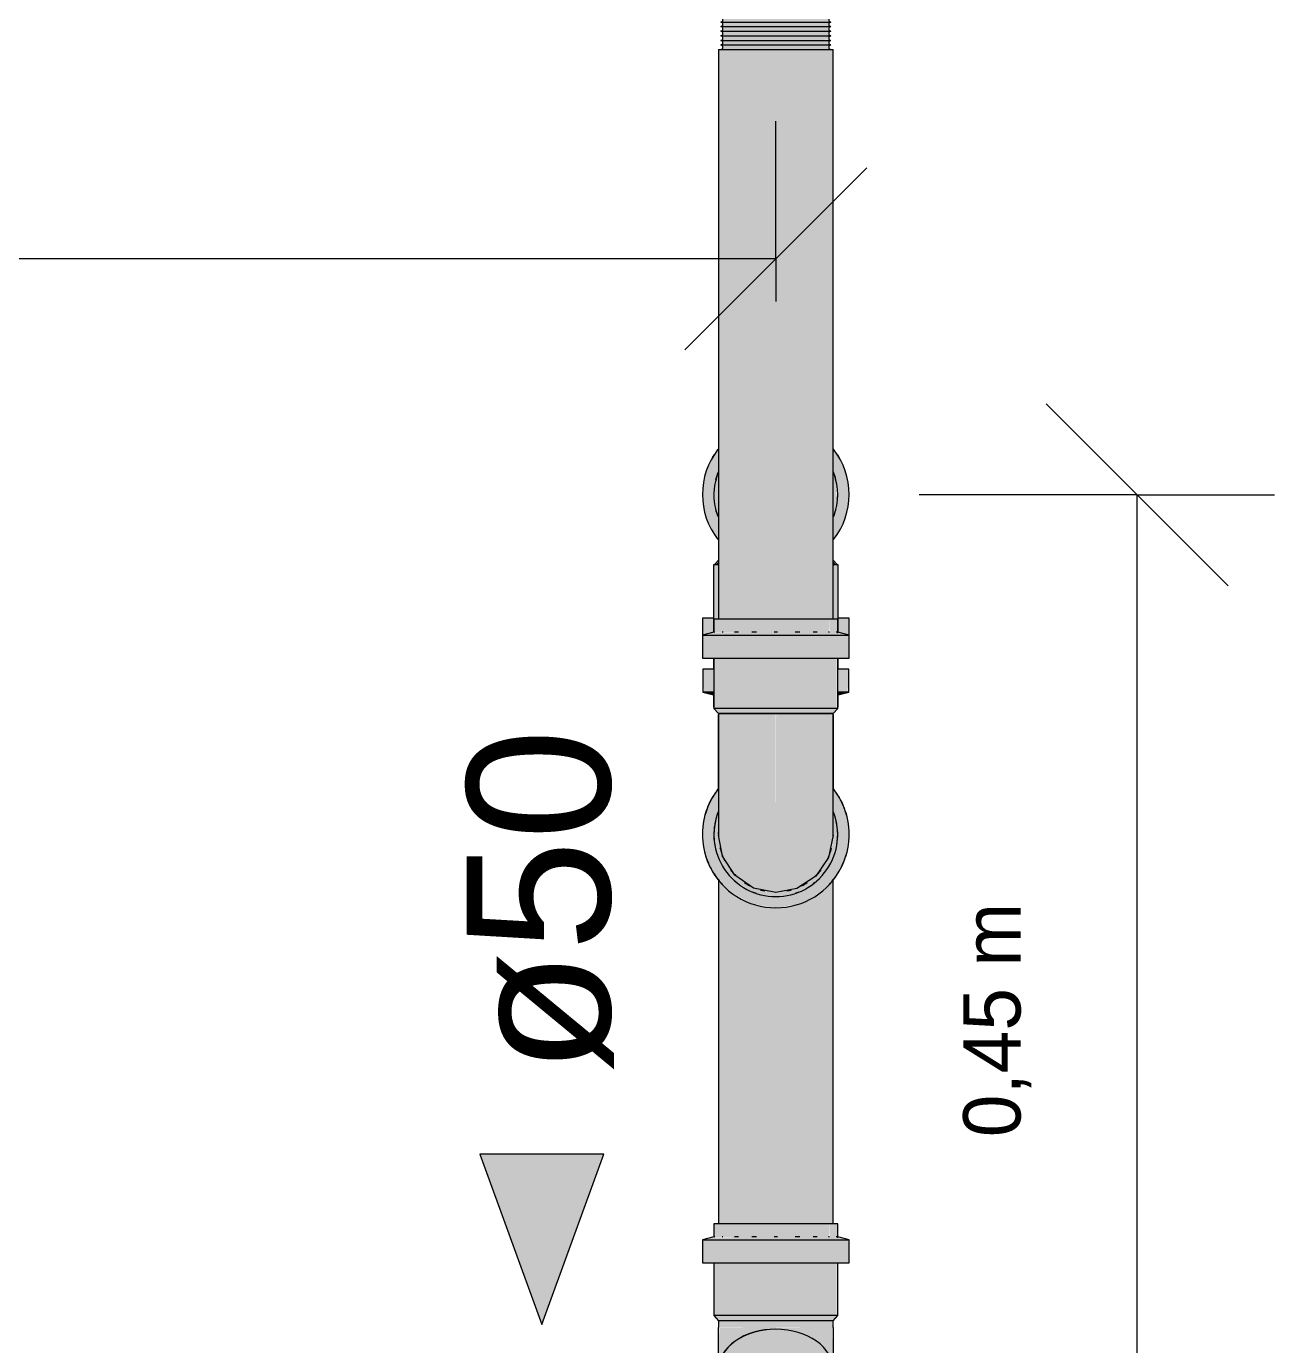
# Model space of a CAD drawing. Header units: metres. Extents: x 1.1 to 88.1, y -3.7 to 23.8.
# Drawn here: x 64.033 to 64.578, y 0.079 to 0.654 of the extents above; entities that cross this region are included whole.
import ezdxf

# ---------------------------------------------------------------- set-up
doc = ezdxf.new("R2010")
doc.units = ezdxf.units.M
for name, color, linetype, lineweight in [('A-ANNO-DIMS', 7, 'Continuous', 5), ('A-ANNO-DIMS-25', 7, 'Continuous', 5), ('P-PIPE', 7, 'Continuous', 5), ('P-PIPE-IDEN', 7, 'Continuous', 5)]:
    doc.layers.add(name, color=color, linetype=linetype, lineweight=lineweight)
doc.styles.add('Arial_3', font='arial.ttf', dxfattribs={"height": 0.0625})
doc.styles.add('Century Gothic_2', font='GOTHIC.TTF', dxfattribs={"height": 0.025})
doc.dimstyles.new('Setores_1_mm', dxfattribs={"dimscale": 0.3048, "dimtxt": 0.026104, "dimasz": 0.260417, "dimexe": 0.19685, "dimexo": 0.123031, "dimgap": 0.143537, "dimtad": 1, "dimrnd": 0.01, "dimzin": 0, "dimdsep": 46, "dimtxsty": 'Century Gothic_2', "dimblk1": 'OBLIQUE', "dimblk2": 'OBLIQUE', "dimsah": 1, "dimcen": 0.09, "dimazin": 0, "dimtfac": 1, "dimtdec": 4, "dimtix": 1, "dimtmove": 0, "dimatfit": 3, "dimfxl": 1, "dimtvp": 1, "dimtolj": 1, "dimtzin": 0, "dimarcsym": 2})

# ---------------------------------------------------------------- blocks, each defined once
blk = doc.blocks.new('Válvula de Escoamento - Pia Americana - ERIKBIM - Pia Americana - 4 1_2_ - 1 1_2_-3081695-DD')
at = {"layer": 'P-PIPE', "true_color": 0xbdbbb9}
for points in [[(-16.7747, 0.68547), (-16.76943, 0.68547), (-16.76943, 0.68747), (-16.87603, 0.68747), (-16.87603, 0.68547), (-16.77611, 0.68547)], [(-16.78949, 0.68081), (-16.77244, 0.68081), (-16.76944, 0.68547), (-16.87603, 0.68547), (-16.87302, 0.68081), (-16.82373, 0.68081), (-16.82373, 0.68425), (-16.82173, 0.68423), (-16.82173, 0.68081), (-16.7896, 0.68081)], [(-16.8737, 0.66947), (-16.86772, 0.66947), (-16.86772, 0.68081), (-16.87302, 0.68081), (-16.87523, 0.68425), (-16.87523, 0.66947)], [(-16.82273, 0.66947), (-16.82173, 0.66947), (-16.82173, 0.68425), (-16.82373, 0.68423), (-16.82373, 0.66947)], [(-16.77774, 0.66947), (-16.77023, 0.66947), (-16.77023, 0.68425), (-16.77244, 0.68081), (-16.77774, 0.68081), (-16.77774, 0.67725)], [(-16.81716, 0.66747), (-16.7797, 0.6677), (-16.7782, 0.66834), (-16.77794, 0.66947), (-16.86772, 0.66947), (-16.86696, 0.66851), (-16.86696, 0.66799), (-16.86529, 0.66768), (-16.85982, 0.66747), (-16.81737, 0.66747)], [(-16.78635, 0.66647), (-16.78073, 0.66647), (-16.78204, 0.66747), (-16.86386, 0.66735), (-16.86473, 0.66647), (-16.78765, 0.66647)], [(-16.78073, 0.66747), (-16.78074, 0.66754), (-16.78119, 0.66747)], [(-16.82637, 0.65825), (-16.79873, 0.65825), (-16.78073, 0.66647), (-16.86473, 0.66647), (-16.84673, 0.65825), (-16.82968, 0.65825)], [(-16.81631, 0.65625), (-16.79899, 0.65651), (-16.79973, 0.65725), (-16.79873, 0.65825), (-16.84673, 0.65825), (-16.84573, 0.65725), (-16.84673, 0.65625), (-16.81912, 0.65625)], [(-16.82205, 0.65425), (-16.79899, 0.65451), (-16.79973, 0.65525), (-16.79873, 0.65625), (-16.84647, 0.65599), (-16.84573, 0.65525), (-16.84673, 0.65425), (-16.82273, 0.65425)], [(-16.82205, 0.65225), (-16.79899, 0.65251), (-16.79973, 0.65325), (-16.79873, 0.65425), (-16.84647, 0.65399), (-16.84573, 0.65325), (-16.84673, 0.65225), (-16.82273, 0.65225)], [(-16.84555, 0.65025), (-16.79899, 0.65051), (-16.79973, 0.65125), (-16.79873, 0.65225), (-16.84647, 0.65199), (-16.84573, 0.65125), (-16.84673, 0.65025), (-16.84591, 0.65025)], [(-16.84555, 0.64825), (-16.79899, 0.64851), (-16.79973, 0.64925), (-16.79873, 0.65025), (-16.84647, 0.64999), (-16.84573, 0.64925), (-16.84673, 0.64825), (-16.84591, 0.64825)], [(-16.81531, 0.64625), (-16.79899, 0.64651), (-16.79973, 0.64725), (-16.79873, 0.64825), (-16.84647, 0.64799), (-16.84573, 0.64725), (-16.84673, 0.64625), (-16.81577, 0.64625)], [(-16.84214, 0.64425), (-16.79899, 0.64451), (-16.79973, 0.64525), (-16.79873, 0.64625), (-16.84647, 0.64599), (-16.84573, 0.64525), (-16.84673, 0.64425), (-16.84322, 0.64425)]]:
    blk.add_hatch(color=9, dxfattribs=at).paths.add_polyline_path(points)
h = blk.add_hatch(color=9, dxfattribs=at)
h.paths.add_polyline_path([(-16.81271, 0.66947), (-16.77774, 0.66947), (-16.77774, 0.68081), (-16.82173, 0.68081), (-16.82173, 0.66947), (-16.81601, 0.66947)])
h.paths.add_polyline_path([(-16.86696, 0.66947), (-16.82373, 0.66947), (-16.82373, 0.68081), (-16.86772, 0.68081), (-16.86772, 0.66947)])
at = {"layer": 'P-PIPE'}
for p, q in [((-16.87603, 0.68747), (-16.87603, 0.68547)), ((-16.87603, 0.68547), (-16.87523, 0.68423)), ((-16.87603, 0.68547), (-16.76943, 0.68547)), ((-16.77023, 0.68423), (-16.76943, 0.68547)), ((-16.76943, 0.68547), (-16.76943, 0.68747)), ((-16.87523, 0.66947), (-16.87523, 0.68425)), ((-16.87302, 0.68081), (-16.82373, 0.68081)), ((-16.86772, 0.66947), (-16.86772, 0.68081)), ((-16.82373, 0.66947), (-16.82373, 0.68425)), ((-16.82173, 0.66947), (-16.82173, 0.68425)), ((-16.82173, 0.68081), (-16.77244, 0.68081)), ((-16.77774, 0.66947), (-16.77774, 0.68081)), ((-16.77023, 0.66947), (-16.77023, 0.68425)), ((-16.86772, 0.66947), (-16.87523, 0.66947)), ((-16.86573, 0.66747), (-16.86635, 0.66782)), ((-16.86457, 0.66747), (-16.86473, 0.66747)), ((-16.86457, 0.66747), (-16.86473, 0.66747)), ((-16.86428, 0.66823), (-16.86459, 0.66846)), ((-16.82173, 0.66947), (-16.82373, 0.66947)), ((-16.78073, 0.66747), (-16.78088, 0.66747)), ((-16.78073, 0.66747), (-16.78079, 0.66747)), ((-16.77973, 0.66747), (-16.78073, 0.66747)), ((-16.77023, 0.66947), (-16.77774, 0.66947)), ((-16.86473, 0.66647), (-16.78073, 0.66647)), ((-16.86473, 0.66647), (-16.84673, 0.65825)), ((-16.86473, 0.66647), (-16.78073, 0.66647)), ((-16.79873, 0.65825), (-16.78073, 0.66647)), ((-16.84673, 0.65825), (-16.79873, 0.65825)), ((-16.84673, 0.65825), (-16.79873, 0.65825)), ((-16.84673, 0.65625), (-16.79873, 0.65625)), ((-16.84673, 0.65625), (-16.79873, 0.65625)), ((-16.84673, 0.65425), (-16.79873, 0.65425)), ((-16.84673, 0.65425), (-16.79873, 0.65425)), ((-16.84673, 0.65225), (-16.79873, 0.65225)), ((-16.84673, 0.65225), (-16.79873, 0.65225)), ((-16.84673, 0.65025), (-16.79873, 0.65025)), ((-16.84673, 0.65025), (-16.79873, 0.65025)), ((-16.84673, 0.64825), (-16.79873, 0.64825)), ((-16.84673, 0.64825), (-16.79873, 0.64825)), ((-16.84673, 0.64625), (-16.79873, 0.64625)), ((-16.84673, 0.64625), (-16.79873, 0.64625))]:
    blk.add_line(p, q, dxfattribs=at)
at = {"layer": 'P-PIPE', "flags": 128}
for points in [[(-16.87302, 0.68081), (-16.87412, 0.68253), (-16.87523, 0.68425)], [(-16.77023, 0.68425), (-16.77133, 0.68253), (-16.77244, 0.68081)], [(-16.86691, 0.66812), (-16.86741, 0.66839), (-16.86773, 0.66947)], [(-16.86426, 0.66747), (-16.86547, 0.66747), (-16.86573, 0.66747)], [(-16.86573, 0.66747), (-16.86376, 0.66747), (-16.85805, 0.66747), (-16.84912, 0.66747), (-16.83778, 0.66747), (-16.82506, 0.66747), (-16.81213, 0.66747), (-16.80017, 0.66747), (-16.79026, 0.66747), (-16.78332, 0.66747), (-16.77998, 0.66747), (-16.77973, 0.66747)], [(-16.86473, 0.66647), (-16.86388, 0.66693), (-16.86385, 0.66747)], [(-16.78161, 0.66747), (-16.78164, 0.66706), (-16.78087, 0.66649), (-16.78073, 0.66647)], [(-16.77773, 0.66947), (-16.77865, 0.66779), (-16.77973, 0.66747)], [(-16.84673, 0.65625), (-16.84588, 0.65671), (-16.84582, 0.65767), (-16.84659, 0.65824), (-16.84673, 0.65825)], [(-16.84673, 0.65425), (-16.84588, 0.65471), (-16.84582, 0.65567), (-16.84659, 0.65624), (-16.84673, 0.65625)], [(-16.79873, 0.65825), (-16.79957, 0.65779), (-16.79964, 0.65684), (-16.79887, 0.65626), (-16.79873, 0.65625)], [(-16.79873, 0.65625), (-16.79957, 0.65579), (-16.79964, 0.65484), (-16.79887, 0.65426), (-16.79873, 0.65425)], [(-16.84673, 0.65225), (-16.84588, 0.65271), (-16.84582, 0.65367), (-16.84659, 0.65424), (-16.84673, 0.65425)], [(-16.84673, 0.65025), (-16.84588, 0.65071), (-16.84582, 0.65167), (-16.84659, 0.65224), (-16.84673, 0.65225)], [(-16.84673, 0.64825), (-16.84588, 0.64871), (-16.84582, 0.64967), (-16.84659, 0.65024), (-16.84673, 0.65025)], [(-16.79873, 0.65425), (-16.79957, 0.65379), (-16.79964, 0.65284), (-16.79887, 0.65226), (-16.79873, 0.65225)], [(-16.79873, 0.65225), (-16.79957, 0.65179), (-16.79964, 0.65084), (-16.79887, 0.65026), (-16.79873, 0.65025)], [(-16.79873, 0.65025), (-16.79957, 0.64979), (-16.79964, 0.64884), (-16.79887, 0.64826), (-16.79873, 0.64825)], [(-16.84673, 0.64625), (-16.84588, 0.64671), (-16.84582, 0.64767), (-16.84659, 0.64824), (-16.84673, 0.64825)], [(-16.84673, 0.64425), (-16.84588, 0.64471), (-16.84582, 0.64567), (-16.84659, 0.64624), (-16.84673, 0.64625)], [(-16.79881, 0.64821), (-16.79957, 0.64779), (-16.79964, 0.64684), (-16.79887, 0.64626), (-16.79873, 0.64625)], [(-16.79873, 0.64625), (-16.79957, 0.64579), (-16.79964, 0.64484), (-16.79887, 0.64426), (-16.79873, 0.64425)]]:
    blk.add_lwpolyline(points, dxfattribs=at)
at = {"layer": 'P-PIPE'}
blk.add_open_spline([(-16.82173, 0.68425), (-16.82206, 0.68424), (-16.82273, 0.68423), (-16.82339, 0.68424), (-16.82373, 0.68425)], degree=3, dxfattribs=at)
blk = doc.blocks.new('Curva 90 Curta - Serie Normal - Esgoto - MEP - Tigre - Standard-4021088-DD')
at = {"layer": 'P-PIPE', "true_color": 0xf5ebeb}
h = blk.add_hatch(color=7, dxfattribs=at)
h.paths.add_polyline_path([(-16.83711, 0.35682), (-16.82273, 0.35682), (-16.82273, 0.37882), (-16.84955, 0.37882), (-16.84931, 0.35682), (-16.84008, 0.35682)])
h.paths.add_polyline_path([(-16.84967, 0.39003), (-16.84864, 0.39005), (-16.83848, 0.3901), (-16.83301, 0.39012), (-16.82273, 0.39012), (-16.82273, 0.39582), (-16.84973, 0.39582), (-16.84967, 0.39012)])
h = blk.add_hatch(color=7, dxfattribs=at)
h.paths.add_polyline_path([(-16.81349, 0.35682), (-16.79614, 0.35682), (-16.79614, 0.37882), (-16.82273, 0.37882), (-16.82273, 0.35682), (-16.81574, 0.35682)])
h.paths.add_polyline_path([(-16.79934, 0.39582), (-16.82273, 0.39582), (-16.82273, 0.39012), (-16.79934, 0.39012)])
h.paths.add_polyline_path([(-16.79579, 0.39003), (-16.79573, 0.39582), (-16.79934, 0.39582), (-16.79911, 0.39012), (-16.79614, 0.39012)])
for points in [[(-16.82868, 0.37882), (-16.82273, 0.37882), (-16.82273, 0.38882), (-16.85424, 0.38882), (-16.85473, 0.37882), (-16.8287, 0.37882)], [(-16.82356, 0.38882), (-16.82273, 0.38882), (-16.82273, 0.39012), (-16.84993, 0.38996), (-16.85364, 0.38882), (-16.82491, 0.38882)], [(-16.79988, 0.38882), (-16.79182, 0.38898), (-16.79681, 0.39005), (-16.80701, 0.3901), (-16.81271, 0.39012), (-16.82273, 0.39012), (-16.82273, 0.38882), (-16.8001, 0.38882)], [(-16.81476, 0.37882), (-16.79073, 0.37882), (-16.79121, 0.38882), (-16.82273, 0.38882), (-16.82273, 0.37882), (-16.81574, 0.37882)], [(-16.83868, 0.35462), (-16.82273, 0.35462), (-16.82273, 0.35682), (-16.84931, 0.35681), (-16.84756, 0.35462), (-16.8388, 0.35462)], [(-16.839, 0.35362), (-16.82273, 0.35362), (-16.82287, 0.35462), (-16.84768, 0.3545), (-16.84732, 0.35362), (-16.83994, 0.35362)], [(-16.82273, 0.27662), (-16.82299, 0.35362), (-16.84735, 0.35362), (-16.84767, 0.3344), (-16.84735, 0.29728), (-16.84412, 0.28882), (-16.83848, 0.28229), (-16.83104, 0.27809), (-16.82306, 0.27668)], [(-16.79934, 0.35362), (-16.79804, 0.3538), (-16.79789, 0.35462), (-16.82273, 0.35462), (-16.82246, 0.35362), (-16.79934, 0.35362)], [(-16.82273, 0.27662), (-16.8135, 0.27852), (-16.80666, 0.28247), (-16.80083, 0.28979), (-16.79804, 0.29807), (-16.79778, 0.30463), (-16.79795, 0.34807), (-16.79811, 0.35362), (-16.82273, 0.35362), (-16.82273, 0.27685)]]:
    blk.add_hatch(color=7, dxfattribs=at).paths.add_polyline_path(points)
h = blk.add_hatch(color=7, dxfattribs=at)
h.paths.add_polyline_path([(-16.80923, 0.35462), (-16.79773, 0.35462), (-16.79614, 0.35682), (-16.82273, 0.35682), (-16.82273, 0.35462), (-16.80943, 0.35462)])
h.paths.add_polyline_path([(-16.80183, 0.35682), (-16.80183, 0.35682), (-16.80108, 0.35682)])
at = {"layer": 'P-PIPE'}
for p, q in [((-16.84973, 0.39582), (-16.84973, 0.38998)), ((-16.82273, 0.39582), (-16.84973, 0.39582)), ((-16.79573, 0.39582), (-16.82273, 0.39582)), ((-16.79573, 0.38972), (-16.79573, 0.39582)), ((-16.84973, 0.39012), (-16.85473, 0.38882)), ((-16.85473, 0.38882), (-16.85473, 0.37882)), ((-16.85473, 0.38882), (-16.82273, 0.38882)), ((-16.84931, 0.39012), (-16.84973, 0.39012)), ((-16.84575, 0.39012), (-16.84611, 0.39012)), ((-16.83903, 0.39012), (-16.8407, 0.39012)), ((-16.83119, 0.39012), (-16.83322, 0.39012)), ((-16.82273, 0.39012), (-16.82342, 0.39012)), ((-16.82204, 0.39012), (-16.82273, 0.39012)), ((-16.82273, 0.38882), (-16.79073, 0.38882)), ((-16.81224, 0.39012), (-16.81426, 0.39012)), ((-16.80475, 0.39012), (-16.80643, 0.39012)), ((-16.79934, 0.39012), (-16.7997, 0.39012)), ((-16.79573, 0.39012), (-16.79639, 0.39012)), ((-16.79073, 0.38882), (-16.79573, 0.39012)), ((-16.79073, 0.37882), (-16.79073, 0.38882)), ((-16.85473, 0.37882), (-16.82273, 0.37882)), ((-16.84973, 0.37882), (-16.84973, 0.35682)), ((-16.82273, 0.37882), (-16.79073, 0.37882)), ((-16.79573, 0.35682), (-16.79573, 0.37882)), ((-16.84973, 0.35682), (-16.84773, 0.35462)), ((-16.82273, 0.35682), (-16.84973, 0.35682)), ((-16.79573, 0.35682), (-16.82273, 0.35682)), ((-16.79773, 0.35462), (-16.79573, 0.35682)), ((-16.84773, 0.35462), (-16.84773, 0.35362)), ((-16.82273, 0.35462), (-16.84773, 0.35462)), ((-16.84773, 0.35462), (-16.82273, 0.35462)), ((-16.79773, 0.35462), (-16.82273, 0.35462)), ((-16.82273, 0.35462), (-16.79773, 0.35462)), ((-16.79773, 0.35362), (-16.79773, 0.35462)), ((-16.84773, 0.30204), (-16.84773, 0.30162)), ((-16.84773, 0.30162), (-16.84773, 0.30162)), ((-16.79773, 0.30162), (-16.79773, 0.30204)), ((-16.79773, 0.30162), (-16.79773, 0.30162))]:
    blk.add_line(p, q, dxfattribs=at)
at = {"layer": 'P-PIPE', "flags": 128}
for points in [[(-16.84773, 0.35362), (-16.84773, 0.33946), (-16.84773, 0.32637), (-16.84773, 0.31534), (-16.84773, 0.3072), (-16.84773, 0.30257), (-16.84773, 0.30162)], [(-16.79773, 0.30162), (-16.79773, 0.30359), (-16.79773, 0.30933), (-16.79773, 0.31843), (-16.79773, 0.33018), (-16.79773, 0.34371), (-16.79773, 0.35362)], [(-16.82273, 0.27662), (-16.83241, 0.27857), (-16.84058, 0.28412), (-16.84597, 0.29241), (-16.84773, 0.30162)], [(-16.79773, 0.30162), (-16.79968, 0.29194), (-16.80523, 0.28376), (-16.81351, 0.27838), (-16.82273, 0.27662)]]:
    blk.add_lwpolyline(points, dxfattribs=at)
blk = doc.blocks.new('Curva 90 Curta - Serie Normal - Esgoto - MEP - Tigre - Standard-4021060-DD')
at = {"layer": 'P-PIPE', "true_color": 0xf5ebeb}
for points in [[(-16.82273, 0.26992), (-16.82273, 0.27485), (-16.82971, 0.27577), (-16.83711, 0.27915), (-16.84206, 0.28307), (-16.84652, 0.28935), (-16.84888, 0.29526), (-16.84967, 0.30261), (-16.8486, 0.30934), (-16.84766, 0.31225), (-16.84756, 0.31916), (-16.84773, 0.32115), (-16.85044, 0.31792), (-16.85424, 0.30747), (-16.85424, 0.29636), (-16.85044, 0.28592), (-16.84329, 0.2774), (-16.83366, 0.27185), (-16.82491, 0.27031)], [(-16.82273, 0.26992), (-16.81179, 0.27185), (-16.80216, 0.2774), (-16.79501, 0.28592), (-16.79121, 0.29636), (-16.79121, 0.30747), (-16.7951, 0.31802), (-16.79783, 0.32128), (-16.79757, 0.31106), (-16.79654, 0.30832), (-16.79579, 0.30121), (-16.79665, 0.29486), (-16.79958, 0.28804), (-16.80441, 0.28217), (-16.81023, 0.27806), (-16.81626, 0.2757), (-16.82273, 0.27485), (-16.82273, 0.27062)], [(-16.82273, 0.27485), (-16.81574, 0.27577), (-16.80867, 0.2789), (-16.80298, 0.28362), (-16.79932, 0.28842), (-16.79653, 0.29577), (-16.79579, 0.3023), (-16.79686, 0.30934), (-16.79776, 0.31084), (-16.79811, 0.29728), (-16.79959, 0.29294), (-16.8016, 0.2885), (-16.80722, 0.28215), (-16.81441, 0.27809), (-16.82342, 0.27675), (-16.83196, 0.27852), (-16.83891, 0.28261), (-16.84459, 0.28976), (-16.84614, 0.29361), (-16.84727, 0.29702), (-16.84741, 0.29807), (-16.84769, 0.30463), (-16.84798, 0.31084), (-16.84887, 0.30832), (-16.84968, 0.3015), (-16.84881, 0.29486), (-16.84589, 0.28806), (-16.84144, 0.28247), (-16.83523, 0.27806), (-16.8292, 0.2757), (-16.82402, 0.27502)], [(-16.84472, 0.29018), (-16.84611, 0.29378), (-16.84485, 0.29049)]]:
    blk.add_hatch(color=7, dxfattribs=at).paths.add_polyline_path(points)
h = blk.add_hatch(color=7, dxfattribs=at)
h.paths.add_polyline_path([(-16.82273, 0.26992), (-16.81271, 0.27159), (-16.81295, 0.27165), (-16.8192, 0.27054)])
h.paths.add_polyline_path([(-16.81179, 0.27185), (-16.80505, 0.27545), (-16.80505, 0.27574), (-16.81023, 0.27275)])
h.paths.add_polyline_path([(-16.80216, 0.2774), (-16.79964, 0.27999), (-16.8001, 0.27986), (-16.80156, 0.27812)])
h.paths.add_polyline_path([(-16.79472, 0.28673), (-16.79182, 0.29374), (-16.79182, 0.2947), (-16.79411, 0.2884)])
h.paths.add_polyline_path([(-16.79121, 0.30747), (-16.79182, 0.3103), (-16.79311, 0.3127), (-16.79189, 0.30934)])
h.paths.add_polyline_path([(-16.79121, 0.29636), (-16.79075, 0.30226), (-16.79121, 0.30659), (-16.79121, 0.29722)])
h.paths.add_polyline_path([(-16.79501, 0.31792), (-16.79501, 0.31802), (-16.79501, 0.31792)])
h = blk.add_hatch(color=7, dxfattribs=at)
h.paths.add_polyline_path([(-16.83366, 0.27185), (-16.84008, 0.27523), (-16.83711, 0.27352), (-16.83523, 0.27261)])
h.paths.add_polyline_path([(-16.84329, 0.2774), (-16.84605, 0.2803), (-16.84438, 0.27845)])
h.paths.add_polyline_path([(-16.85073, 0.28673), (-16.85424, 0.29636), (-16.85364, 0.29374), (-16.85208, 0.28998)])
h.paths.add_polyline_path([(-16.85424, 0.30747), (-16.85264, 0.3127), (-16.85364, 0.3103)])
h.paths.add_polyline_path([(-16.85424, 0.29636), (-16.85432, 0.30659), (-16.85472, 0.30192), (-16.85424, 0.29637)])
h = blk.add_hatch(color=7, dxfattribs=at)
h.paths.add_polyline_path([(-16.79573, 0.30185), (-16.79654, 0.30832), (-16.79573, 0.3019)])
h.paths.add_polyline_path([(-16.79665, 0.29486), (-16.79599, 0.29966), (-16.79653, 0.29577)])
h = blk.add_hatch(color=7, dxfattribs=at)
h.paths.add_polyline_path([(-16.81419, 0.27641), (-16.81285, 0.27691), (-16.8139, 0.27654)])
h.paths.add_polyline_path([(-16.79641, 0.29647), (-16.79614, 0.29755), (-16.79631, 0.29722)])
h = blk.add_hatch(color=7, dxfattribs=at)
h.paths.add_polyline_path([(-16.81152, 0.27967), (-16.80944, 0.28081), (-16.81059, 0.2802), (-16.81115, 0.27988)])
h.paths.add_polyline_path([(-16.80555, 0.28379), (-16.80456, 0.28481), (-16.80548, 0.28388)])
at = {"layer": 'P-PIPE'}
for p, q in [((-16.84773, 0.35462), (-16.84773, 0.35427)), ((-16.79773, 0.35427), (-16.79773, 0.35462)), ((-16.85473, 0.30202), (-16.85473, 0.30192)), ((-16.84973, 0.30224), (-16.84973, 0.30185)), ((-16.84773, 0.30227), (-16.84773, 0.30272)), ((-16.79573, 0.30185), (-16.79573, 0.30224)), ((-16.79073, 0.30192), (-16.79073, 0.30202))]:
    blk.add_line(p, q, dxfattribs=at)
at = {"layer": 'P-PIPE', "flags": 128}
for points in [[(-16.84773, 0.32156), (-16.84773, 0.3313), (-16.84773, 0.34487), (-16.84773, 0.35427)], [(-16.79773, 0.35427), (-16.79773, 0.34011), (-16.79773, 0.32702), (-16.79773, 0.32156)]]:
    blk.add_lwpolyline(points, dxfattribs=at)
at = {"layer": 'P-PIPE'}
for centre, major_axis, start_param, end_param in [((-16.82273, 0.30192), (0.032, 0), 2.474265, 4.712389), ((-16.82273, 0.30202), (0.032, 0), 2.621465, 2.879793), ((-16.82273, 0.30202), (0.032, 0), 2.466631, 2.617994), ((-16.82273, 0.30192), (0.032, 0), 4.712389, 6.946308), ((-16.82273, 0.30202), (0.032, 0), 0.523599, 0.668498), ((-16.82273, 0.30202), (0.032, 0), 0.261799, 0.520128), ((-16.82273, 0.30185), (0.027, 0), 2.766847, 4.712389), ((-16.82273, 0.30185), (0.027, 0), 4.712389, 6.654388), ((-16.82273, 0.30191), (0.027, 0), 2.930436, 3.1158), ((-16.82273, 0.30191), (0.027, 0), 0.025792, 0.211157), ((-16.82273, 0.30191), (0.027, 0), 3.166816, 3.3501), ((-16.82273, 0.30185), (0.025, 0), 3.127936, 3.162975), ((-16.82273, 0.30185), (0.025, 0), 6.261803, 6.298209), ((-16.82273, 0.30191), (0.027, 0), 6.074678, 6.257961), ((-16.82273, 0.30202), (0.032, 0), 3.403392, 3.665191), ((-16.82273, 0.30185), (0.025, 0), 3.369159, 3.609348), ((-16.82273, 0.30185), (0.025, 0), 5.831411, 6.047159), ((-16.82273, 0.30202), (0.032, 0), 5.759587, 6.021386), ((-16.82273, 0.30202), (0.032, 0), 3.711858, 3.926991), ((-16.82273, 0.30185), (0.025, 0), 3.800154, 3.95255), ((-16.82273, 0.30185), (0.025, 0), 5.472228, 5.624624), ((-16.82273, 0.30202), (0.032, 0), 5.497787, 5.71292), ((-16.82273, 0.30191), (0.027, 0), 3.986667, 4.059898), ((-16.82273, 0.30185), (0.025, 0), 4.132832, 4.244747), ((-16.82273, 0.30191), (0.027, 0), 4.319803, 4.389532), ((-16.82273, 0.30185), (0.025, 0), 4.434551, 4.518575), ((-16.82273, 0.30185), (0.025, 0), 4.906203, 4.990227), ((-16.82273, 0.30191), (0.027, 0), 5.035246, 5.095325), ((-16.82273, 0.30185), (0.025, 0), 5.180031, 5.291946), ((-16.82273, 0.30191), (0.027, 0), 5.36488, 5.438111)]:
    blk.add_ellipse(centre, major_axis=major_axis, ratio=0.99995, start_param=start_param, end_param=end_param, dxfattribs=at)
blk = doc.blocks.new('Joelho 45_90 - Serie Normal - Esgoto - MEP - Tigre - Standard-4021176-DD')
at = {"layer": 'P-PIPE', "true_color": 0xf5ebeb}
h = blk.add_hatch(color=7, dxfattribs=at)
h.paths.add_polyline_path([(-16.84773, 0.4307), (-16.84784, 0.4409), (-16.8492, 0.44489), (-16.84934, 0.44564), (-16.84955, 0.45155), (-16.84931, 0.45474), (-16.84881, 0.45722), (-16.84773, 0.45982), (-16.84773, 0.46976), (-16.85044, 0.46623), (-16.85364, 0.45851), (-16.85473, 0.45023), (-16.85364, 0.44195), (-16.84993, 0.43356), (-16.84808, 0.43115)])
h.paths.add_polyline_path([(-16.79773, 0.4307), (-16.79461, 0.43521), (-16.79182, 0.44195), (-16.79086, 0.45128), (-16.79182, 0.45851), (-16.79501, 0.46623), (-16.79773, 0.46976), (-16.79746, 0.45919), (-16.79643, 0.45624), (-16.7959, 0.45222), (-16.79614, 0.44531), (-16.79762, 0.4409), (-16.79773, 0.44064), (-16.79773, 0.43115)])
h = blk.add_hatch(color=7, dxfattribs=at)
h.paths.add_polyline_path([(-16.79073, 0.45023), (-16.79152, 0.45722), (-16.79165, 0.45722), (-16.79086, 0.45128)])
h.paths.add_polyline_path([(-16.79182, 0.44195), (-16.7912, 0.44489), (-16.7916, 0.44357)])
h.paths.add_polyline_path([(-16.79501, 0.46623), (-16.79501, 0.46633), (-16.79591, 0.46739)])
h = blk.add_hatch(color=7, dxfattribs=at)
h.paths.add_polyline_path([(-16.84773, 0.44083), (-16.84795, 0.44156), (-16.84776, 0.4409)])
h.paths.add_polyline_path([(-16.84878, 0.44341), (-16.84868, 0.44357), (-16.84881, 0.4435)])
h.paths.add_polyline_path([(-16.84932, 0.45469), (-16.84776, 0.45974), (-16.84902, 0.45624), (-16.84931, 0.45474)])
h.paths.add_polyline_path([(-16.84932, 0.44531), (-16.84955, 0.45155), (-16.84966, 0.4497), (-16.84932, 0.44532)])
for points in [[(-16.84773, 0.44094), (-16.84792, 0.45851), (-16.84932, 0.45432), (-16.84916, 0.44489), (-16.84809, 0.44195)], [(-16.79773, 0.44094), (-16.79614, 0.44601), (-16.79641, 0.45545), (-16.79773, 0.45851), (-16.79773, 0.44195)], [(-16.84773, 0.44074), (-16.8479, 0.44125), (-16.8478, 0.4409)]]:
    blk.add_hatch(color=7, dxfattribs=at).paths.add_polyline_path(points)
h = blk.add_hatch(color=7, dxfattribs=at)
h.paths.add_polyline_path([(-16.79614, 0.45469), (-16.79685, 0.4577), (-16.79773, 0.45907), (-16.79753, 0.45851), (-16.79633, 0.45522)])
h.paths.add_polyline_path([(-16.79614, 0.44531), (-16.7959, 0.45155), (-16.79614, 0.44564)])
at = {"layer": 'P-PIPE'}
for p, q in [((-16.85473, 0.45033), (-16.85473, 0.45023)), ((-16.84973, 0.4504), (-16.84973, 0.45)), ((-16.79573, 0.45), (-16.79573, 0.4504)), ((-16.79073, 0.45023), (-16.79073, 0.45033))]:
    blk.add_line(p, q, dxfattribs=at)
for centre, major_axis, start_param, end_param in [((-16.82273, 0.45023), (0.032, 0), 2.478337, 3.804849), ((-16.82273, 0.45033), (0.032, 0), 2.574344, 2.617994), ((-16.82273, 0.45023), (0.032, 0), 5.619929, 6.946441), ((-16.82273, 0.45033), (0.032, 0), 0.523599, 0.567249), ((-16.82273, 0.45), (0.027, 0), 2.793934, 3.316126), ((-16.82273, 0.45023), (0.027, 0), 2.774969, 2.902248), ((-16.82273, 0.45023), (0.027, 0), 0.239345, 0.366623), ((-16.82273, 0.45), (0.027, 0), 5.935774, 6.630844), ((-16.82273, 0.45023), (0.027, 0), 3.092024, 3.191256), ((-16.82273, 0.45023), (0.027, 0), 6.233522, 6.332754), ((-16.82273, 0.45), (0.027, 0), 3.317168, 3.489004), ((-16.82273, 0.45023), (0.027, 0), 3.390926, 3.508216), ((-16.82273, 0.45023), (0.027, 0), 5.916562, 6.033852)]:
    blk.add_ellipse(centre, major_axis=major_axis, ratio=0.99995, start_param=start_param, end_param=end_param, dxfattribs=at)
blk = doc.blocks.new('Joelho 45_90 - Serie Normal - Esgoto - MEP - Tigre - Standard-4021261-DD')
at = {"layer": 'P-PIPE', "true_color": 0xf5ebeb}
for points in [[(-16.84773, 0.41947), (-16.84775, 0.42104), (-16.849, 0.41947), (-16.84816, 0.41947)], [(-16.79773, 0.41947), (-16.79645, 0.41964), (-16.79773, 0.42107), (-16.79773, 0.4203)], [(-16.8543, 0.38756), (-16.85408, 0.38886), (-16.84993, 0.39012), (-16.84993, 0.39629), (-16.85473, 0.39629), (-16.85432, 0.38797)], [(-16.79115, 0.38756), (-16.79073, 0.39629), (-16.79553, 0.39629), (-16.79553, 0.38996), (-16.79121, 0.38882), (-16.79119, 0.38828)]]:
    blk.add_hatch(color=7, dxfattribs=at).paths.add_polyline_path(points)
at = {"layer": 'P-PIPE'}
for p, q in [((-16.84773, 0.42149), (-16.84931, 0.41975)), ((-16.79589, 0.41947), (-16.79773, 0.42149)), ((-16.85473, 0.39629), (-16.85473, 0.38629)), ((-16.85001, 0.39629), (-16.85473, 0.39629)), ((-16.79073, 0.39629), (-16.79545, 0.39629)), ((-16.79073, 0.38629), (-16.79073, 0.39629)), ((-16.85473, 0.38629), (-16.85437, 0.3862)), ((-16.85445, 0.38629), (-16.85473, 0.38629)), ((-16.79109, 0.3862), (-16.79073, 0.38629)), ((-16.79073, 0.38629), (-16.791, 0.38629))]:
    blk.add_line(p, q, dxfattribs=at)
blk = doc.blocks.new('Luva Simples para Conexão - Serie Normal - Esgoto - MEP - Tigre - Standard-2666-DD')
at = {"layer": 'P-PIPE', "true_color": 0xf5ebeb}
h = blk.add_hatch(color=7, dxfattribs=at)
h.paths.add_polyline_path([(-16.84973, 0.37407), (-16.8495, 0.37407), (-16.84983, 0.37882), (-16.84993, 0.37882), (-16.84993, 0.37407)])
h.paths.add_polyline_path([(-16.84993, 0.38996), (-16.84967, 0.39012), (-16.84948, 0.39582), (-16.84773, 0.39582), (-16.84773, 0.41947), (-16.84993, 0.41947), (-16.84993, 0.39012)])
h = blk.add_hatch(color=7, dxfattribs=at)
h.paths.add_polyline_path([(-16.79595, 0.37407), (-16.79553, 0.37407), (-16.79573, 0.37882), (-16.7959, 0.37882), (-16.79592, 0.37712)])
h.paths.add_polyline_path([(-16.79553, 0.38996), (-16.79553, 0.41947), (-16.79773, 0.41947), (-16.79773, 0.39582), (-16.79573, 0.39582), (-16.79573, 0.39001)])
for points in [[(-16.85404, 0.36397), (-16.84939, 0.36397), (-16.84973, 0.37407), (-16.85453, 0.37407), (-16.85421, 0.36743)], [(-16.79141, 0.36397), (-16.79093, 0.37407), (-16.79595, 0.37407), (-16.79606, 0.36397), (-16.79201, 0.36397)], [(-16.84951, 0.36277), (-16.84938, 0.36277), (-16.84951, 0.36397), (-16.85344, 0.36381), (-16.84973, 0.36283)], [(-16.84932, 0.35747), (-16.84951, 0.36277), (-16.84973, 0.35747), (-16.84951, 0.35747)], [(-16.79594, 0.36277), (-16.79201, 0.36397), (-16.79606, 0.36371), (-16.79607, 0.36277)], [(-16.79573, 0.35747), (-16.79555, 0.35775), (-16.79609, 0.36123), (-16.79594, 0.35747)]]:
    blk.add_hatch(color=7, dxfattribs=at).paths.add_polyline_path(points)
at = {"layer": 'P-PIPE'}
for p, q in [((-16.84993, 0.41947), (-16.84993, 0.38996)), ((-16.84794, 0.41947), (-16.84993, 0.41947)), ((-16.79553, 0.41947), (-16.79751, 0.41947)), ((-16.79553, 0.38996), (-16.79553, 0.41947)), ((-16.85453, 0.37407), (-16.85453, 0.36397)), ((-16.84961, 0.37407), (-16.85453, 0.37407)), ((-16.84993, 0.37882), (-16.84993, 0.37407)), ((-16.79093, 0.37407), (-16.79584, 0.37407)), ((-16.79553, 0.37407), (-16.79553, 0.37882)), ((-16.79093, 0.36397), (-16.79093, 0.37407)), ((-16.85453, 0.36397), (-16.84993, 0.36277)), ((-16.84956, 0.36397), (-16.85453, 0.36397)), ((-16.84993, 0.36277), (-16.84993, 0.35747)), ((-16.84993, 0.36277), (-16.8494, 0.36277)), ((-16.79594, 0.36277), (-16.79553, 0.36277)), ((-16.79093, 0.36397), (-16.79589, 0.36397)), ((-16.79553, 0.36277), (-16.79093, 0.36397)), ((-16.79553, 0.35747), (-16.79553, 0.36277)), ((-16.84993, 0.35747), (-16.84951, 0.35747)), ((-16.79594, 0.35747), (-16.79553, 0.35747))]:
    blk.add_line(p, q, dxfattribs=at)
blk = doc.blocks.new('Joelho 45_90 - Serie Normal - Esgoto - MEP - Tigre - Standard-4013537-DD')
at = {"layer": 'P-PIPE', "true_color": 0xf5ebeb}
h = blk.add_hatch(color=7, dxfattribs=at)
h.paths.add_polyline_path([(-16.84932, 0.09207), (-16.82273, 0.09207), (-16.82273, 0.11507), (-16.84955, 0.11507), (-16.8495, 0.11014)])
h.paths.add_polyline_path([(-16.83623, 0.12627), (-16.82273, 0.12637), (-16.82273, 0.13207), (-16.84973, 0.13207), (-16.84967, 0.12627), (-16.84865, 0.1263), (-16.83848, 0.12635), (-16.83678, 0.12627)])
h = blk.add_hatch(color=7, dxfattribs=at)
h.paths.add_polyline_path([(-16.81349, 0.09207), (-16.79614, 0.09207), (-16.79614, 0.11507), (-16.82273, 0.11507), (-16.82273, 0.09207), (-16.81574, 0.09207)])
h.paths.add_polyline_path([(-16.80923, 0.12627), (-16.79934, 0.12637), (-16.79934, 0.13207), (-16.82273, 0.13207), (-16.82273, 0.12637), (-16.80926, 0.12627)])
h.paths.add_polyline_path([(-16.79579, 0.12627), (-16.79573, 0.13207), (-16.79934, 0.13207), (-16.79911, 0.12637), (-16.79614, 0.12637)])
for points in [[(-16.82734, 0.11507), (-16.82273, 0.11507), (-16.82273, 0.12507), (-16.85424, 0.12507), (-16.85473, 0.11507), (-16.82871, 0.11507)], [(-16.8001, 0.12507), (-16.79182, 0.12523), (-16.7968, 0.1263), (-16.80697, 0.12635), (-16.81271, 0.12637), (-16.82273, 0.12637), (-16.82273, 0.12507), (-16.80051, 0.12507)], [(-16.81478, 0.11507), (-16.79073, 0.11507), (-16.79121, 0.12507), (-16.82273, 0.12507), (-16.82273, 0.11507), (-16.81574, 0.11507)], [(-16.84701, 0.08987), (-16.82273, 0.08987), (-16.82273, 0.09207), (-16.84931, 0.09205), (-16.84723, 0.08987)], [(-16.80796, 0.08987), (-16.79787, 0.09013), (-16.79614, 0.09207), (-16.82273, 0.09207), (-16.82273, 0.08987), (-16.80923, 0.08987)], [(-16.84773, 0.06848), (-16.84687, 0.07306), (-16.84438, 0.07732), (-16.8404, 0.08098), (-16.83523, 0.08379), (-16.8292, 0.08556), (-16.82273, 0.08616), (-16.82283, 0.08687), (-16.84736, 0.08666), (-16.84763, 0.07698), (-16.84771, 0.06987)], [(-16.82273, 0.08687), (-16.82277, 0.08987), (-16.84735, 0.08987), (-16.8472, 0.08687), (-16.82283, 0.08687)], [(-16.79773, 0.06848), (-16.79811, 0.08687), (-16.82273, 0.08666), (-16.82273, 0.08616), (-16.81626, 0.08556), (-16.81009, 0.08372), (-16.80505, 0.08098), (-16.80088, 0.07698), (-16.79858, 0.07306), (-16.7978, 0.06885)], [(-16.84773, 0.05991), (-16.84182, 0.06476), (-16.83523, 0.06809), (-16.8292, 0.06975), (-16.82273, 0.07035), (-16.82273, 0.08616), (-16.8292, 0.08556), (-16.83536, 0.08372), (-16.8404, 0.08098), (-16.84458, 0.07698), (-16.84687, 0.07306), (-16.84773, 0.06848), (-16.84773, 0.06064)], [(-16.79773, 0.05991), (-16.7978, 0.06885), (-16.799, 0.07378), (-16.80108, 0.07732), (-16.80528, 0.08111), (-16.81023, 0.08379), (-16.81626, 0.08556), (-16.82273, 0.08616), (-16.82273, 0.07035), (-16.81574, 0.0697), (-16.80882, 0.06758), (-16.80293, 0.06411), (-16.80051, 0.06226), (-16.79774, 0.05992)]]:
    blk.add_hatch(color=7, dxfattribs=at).paths.add_polyline_path(points)
h = blk.add_hatch(color=7, dxfattribs=at)
h.paths.add_polyline_path([(-16.85234, 0.12507), (-16.82273, 0.12507), (-16.82273, 0.12637), (-16.84973, 0.12626), (-16.85364, 0.12507)])
h.paths.add_polyline_path([(-16.85044, 0.12507), (-16.85044, 0.12507), (-16.84973, 0.12528)])
h = blk.add_hatch(color=7, dxfattribs=at)
h.paths.add_polyline_path([(-16.80943, 0.08687), (-16.80108, 0.08687), (-16.80109, 0.08987), (-16.82273, 0.08987), (-16.82273, 0.08687), (-16.81023, 0.08687)])
h.paths.add_polyline_path([(-16.79934, 0.08687), (-16.79811, 0.08687), (-16.79822, 0.08987), (-16.80108, 0.08987), (-16.80108, 0.08687), (-16.79934, 0.08687)])
at = {"layer": 'P-PIPE'}
for p, q in [((-16.84973, 0.13207), (-16.84973, 0.12622)), ((-16.82273, 0.13207), (-16.84973, 0.13207)), ((-16.79573, 0.13207), (-16.82273, 0.13207)), ((-16.79573, 0.12597), (-16.79573, 0.13207)), ((-16.84973, 0.12637), (-16.85473, 0.12507)), ((-16.85473, 0.12507), (-16.85473, 0.11507)), ((-16.85473, 0.12507), (-16.82273, 0.12507)), ((-16.84931, 0.12637), (-16.84973, 0.12637)), ((-16.84577, 0.12637), (-16.84611, 0.12637)), ((-16.83902, 0.12637), (-16.8407, 0.12637)), ((-16.83119, 0.12637), (-16.83322, 0.12637)), ((-16.82273, 0.12637), (-16.8234, 0.12637)), ((-16.82205, 0.12637), (-16.82273, 0.12637)), ((-16.82273, 0.12507), (-16.79073, 0.12507)), ((-16.81223, 0.12637), (-16.81426, 0.12637)), ((-16.80475, 0.12637), (-16.80643, 0.12637)), ((-16.79934, 0.12637), (-16.79969, 0.12637)), ((-16.79573, 0.12637), (-16.79639, 0.12637)), ((-16.79073, 0.12507), (-16.79573, 0.12637)), ((-16.79073, 0.11507), (-16.79073, 0.12507)), ((-16.85473, 0.11507), (-16.82273, 0.11507)), ((-16.84973, 0.11507), (-16.84973, 0.09207)), ((-16.82273, 0.11507), (-16.79073, 0.11507)), ((-16.79573, 0.09207), (-16.79573, 0.11507)), ((-16.84973, 0.09207), (-16.84773, 0.08987)), ((-16.82273, 0.09207), (-16.84973, 0.09207)), ((-16.79573, 0.09207), (-16.82273, 0.09207)), ((-16.79773, 0.08987), (-16.79573, 0.09207)), ((-16.84773, 0.08987), (-16.84773, 0.08687)), ((-16.82273, 0.08987), (-16.84773, 0.08987)), ((-16.79773, 0.08987), (-16.82273, 0.08987)), ((-16.79773, 0.08687), (-16.79773, 0.08987)), ((-16.84773, 0.06848), (-16.84773, 0.05991)), ((-16.79773, 0.05991), (-16.79773, 0.06848))]:
    blk.add_line(p, q, dxfattribs=at)
at = {"layer": 'P-PIPE', "flags": 128}
for points in [[(-16.84773, 0.06848), (-16.84773, 0.07685), (-16.84773, 0.08673), (-16.84773, 0.08687)], [(-16.79773, 0.08687), (-16.79773, 0.07698), (-16.79773, 0.06858), (-16.79773, 0.06848)]]:
    blk.add_lwpolyline(points, dxfattribs=at)
at = {"layer": 'P-PIPE'}
for major_axis, start_param, end_param in [((0.025, 0), 1.570796, 3.141593), ((-0.025, 0), 4.712389, 6.283185), ((0.025, 0), 0, 1.570796), ((-0.025, 0), 3.141593, 4.712389)]:
    blk.add_ellipse((-16.82273, 0.06848), major_axis=major_axis, ratio=0.707107, start_param=start_param, end_param=end_param, dxfattribs=at)
blk = doc.blocks.new('DIMBLOCK81-DD')
at = {"layer": 'A-ANNO-DIMS-25'}
for p, q in [((62.82241, 0.55296), (62.82241, 0.61296)), ((64.3603, 0.55296), (64.3603, 0.61296)), ((64.3603, 0.55296), (62.82241, 0.55296)), ((62.82241, 0.55296), (62.82241, 0.53433)), ((64.3603, 0.55296), (64.3603, 0.53433))]:
    blk.add_line(p, q, dxfattribs=at)
at = {"layer": 'A-ANNO-DIMS-25', "lineweight": 25}
for p, q in [((62.82241, 0.55296), (62.86209, 0.59265)), ((64.3603, 0.55296), (64.39999, 0.59265)), ((62.82241, 0.55296), (62.78272, 0.51327)), ((64.3603, 0.55296), (64.32061, 0.51327))]:
    blk.add_line(p, q, dxfattribs=at)
at = {"layer": 'A-ANNO-DIMS-25', "color": 0, "insert": (63.53624, 0.62875), "char_height": 0.025, "width": 0.1322613, "attachment_point": 1, "line_spacing_factor": 0.984502, "style": 'Century Gothic_2'}
blk.add_mtext('1,54 m', dxfattribs=at)
blk = doc.blocks.new('_Oblique')
at = {"color": 0, "linetype": 'ByBlock', "lineweight": -2}
blk.add_line((-0.5, -0.5), (0.5, 0.5), dxfattribs=at)
blk = doc.blocks.new('Anotacao_Tuboseta - Fluxo 2-2612755-DD')
at = {"layer": 'P-PIPE-IDEN'}
blk.add_hatch(color=256, dxfattribs=at).paths.add_polyline_path([(-17.84726, -0.24965), (-17.9221, -0.22409), (-17.84834, -0.19556)])
for p, q in [((-17.84834, -0.19556), (-17.9221, -0.22409)), ((-17.84726, -0.24965), (-17.84834, -0.19556)), ((-17.9221, -0.22409), (-17.84726, -0.24965))]:
    blk.add_line(p, q, dxfattribs=at)
blk = doc.blocks.new('DIMBLOCK91-DD')
at = {"layer": 'A-ANNO-DIMS-25', "lineweight": 25}
for p, q in [((64.51782, 0.45), (64.47814, 0.48969)), ((64.51782, 0.45), (64.55751, 0.41031)), ((64.51782, 0), (64.47814, 0.03969)), ((64.51782, 0), (64.55751, -0.03969))]:
    blk.add_line(p, q, dxfattribs=at)
at = {"layer": 'A-ANNO-DIMS-25'}
for p, q in [((64.51782, 0.45), (64.4228, 0.45)), ((64.51782, 0), (64.51782, 0.45)), ((64.51782, 0.45), (64.57782, 0.45)), ((64.51782, 0), (64.4992, 0)), ((64.51782, 0), (64.57782, 0))]:
    blk.add_line(p, q, dxfattribs=at)
at = {"layer": 'A-ANNO-DIMS-25', "color": 0, "insert": (64.44203, 0.16989), "char_height": 0.025, "width": 0.1322613, "attachment_point": 1, "rotation": 90, "line_spacing_factor": 0.984502, "style": 'Century Gothic_2'}
blk.add_mtext('0,45 m', dxfattribs=at)

msp = doc.modelspace()

# ---------------------------------------------------------------- hatches: boundary and pattern name
at = {"layer": 'P-PIPE', "true_color": 0x804000}
for points in [[(64.3353, 0.39582), (64.3603, 0.39582), (64.3603, 0.64425), (64.3353, 0.64425), (64.3353, 0.39648)], [(64.38368, 0.39582), (64.3853, 0.39582), (64.3853, 0.64425), (64.3603, 0.64425), (64.3603, 0.39582), (64.38252, 0.39582)]]:
    msp.add_hatch(color=36, dxfattribs=at).paths.add_polyline_path(points)
h = msp.add_hatch(color=36, dxfattribs=at)
h.paths.add_polyline_path([(64.3353, 0.13207), (64.3603, 0.13207), (64.3603, 0.26992), (64.35107, 0.27138), (64.34936, 0.27185), (64.34262, 0.27545), (64.33865, 0.27845), (64.33674, 0.28061), (64.3353, 0.28249), (64.3353, 0.13507)])
h.paths.add_polyline_path([(64.3353, 0.32156), (64.33548, 0.32217), (64.33539, 0.34356), (64.33543, 0.35427), (64.3353, 0.35427), (64.3353, 0.32217)])
h = msp.add_hatch(color=36, dxfattribs=at)
h.paths.add_polyline_path([(64.36953, 0.13207), (64.3853, 0.13207), (64.3853, 0.28249), (64.3816, 0.27812), (64.38022, 0.27697), (64.37568, 0.27401), (64.37008, 0.27153), (64.36677, 0.27085), (64.3603, 0.26992), (64.3603, 0.13207), (64.36751, 0.13207)])
h.paths.add_polyline_path([(64.3853, 0.32156), (64.38513, 0.35417), (64.38493, 0.35359), (64.38521, 0.3279), (64.38529, 0.32157)])

# ---------------------------------------------------------------- linework, layer by layer
at = {"layer": 'P-PIPE'}
for p, q in [((64.3353, 0.64425), (64.3353, 0.39582)), ((64.3853, 0.39582), (64.3853, 0.64425)), ((64.3353, 0.35462), (64.3353, 0.32156)), ((64.3853, 0.32156), (64.3853, 0.35462)), ((64.3353, 0.28249), (64.3353, 0.13207)), ((64.3853, 0.13207), (64.3853, 0.28249))]:
    msp.add_line(p, q, dxfattribs=at)
for start_param, end_param in [(3.141593, 4.712389), (4.712389, 6.283185)]:
    msp.add_ellipse((64.3603, 0.64425), major_axis=(0.025, 0), ratio=0.000093, start_param=start_param, end_param=end_param, dxfattribs=at)

# ---------------------------------------------------------------- block references
for name in ['Válvula de Escoamento - Pia Americana - ERIKBIM - Pia Americana - 4 1_2_ - 1 1_2_-3081695-DD', 'Joelho 45_90 - Serie Normal - Esgoto - MEP - Tigre - Standard-4021176-DD', 'Joelho 45_90 - Serie Normal - Esgoto - MEP - Tigre - Standard-4021261-DD', 'Luva Simples para Conexão - Serie Normal - Esgoto - MEP - Tigre - Standard-2666-DD', 'Curva 90 Curta - Serie Normal - Esgoto - MEP - Tigre - Standard-4021088-DD', 'Curva 90 Curta - Serie Normal - Esgoto - MEP - Tigre - Standard-4021060-DD', 'Joelho 45_90 - Serie Normal - Esgoto - MEP - Tigre - Standard-4013537-DD']:
    msp.add_blockref(name, (81.18303, 0), dxfattribs=at)
at = {"layer": 'P-PIPE-IDEN', "rotation": 88.85423716182488}
msp.add_blockref('Anotacao_Tuboseta - Fluxo 2-2612755-DD', (64.39262, 18.01114), dxfattribs=at)

# ---------------------------------------------------------------- texts
at = {"layer": 'P-PIPE-IDEN', "insert": (64.22554, 0.19761), "char_height": 0.0625, "width": 0.1803797, "attachment_point": 1, "rotation": 90, "style": 'Arial_3'}
msp.add_mtext('ø50', dxfattribs=at)

# ---------------------------------------------------------------- dimensions: what is measured, and where the dimension line sits
at = {"layer": 'A-ANNO-DIMS'}
dim = msp.add_linear_dim(base=(62.82241, 0.55296), p1=(64.3603, 0.49683), p2=(62.82241, 0.49683), dimstyle='Setores_1_mm', override={"dimpost": '<>', "dimfxl": 1.537894}, dxfattribs=at)
dim.commit()
dim.dimension.update_dxf_attribs({"geometry": 'DIMBLOCK81-DD', "text_midpoint": (63.59135, 0.60984)})
dim = msp.add_linear_dim(base=(64.51782, 0.45), p1=(64.4617, 0), p2=(64.3853, 0.45), angle=90, dimstyle='Setores_1_mm', override={"dimpost": '<>', "dimfxl": 0.456439}, dxfattribs=at)
dim.commit()
dim.dimension.update_dxf_attribs({"geometry": 'DIMBLOCK91-DD', "text_midpoint": (64.46094, 0.225)})

doc.saveas('drawing.dxf')
